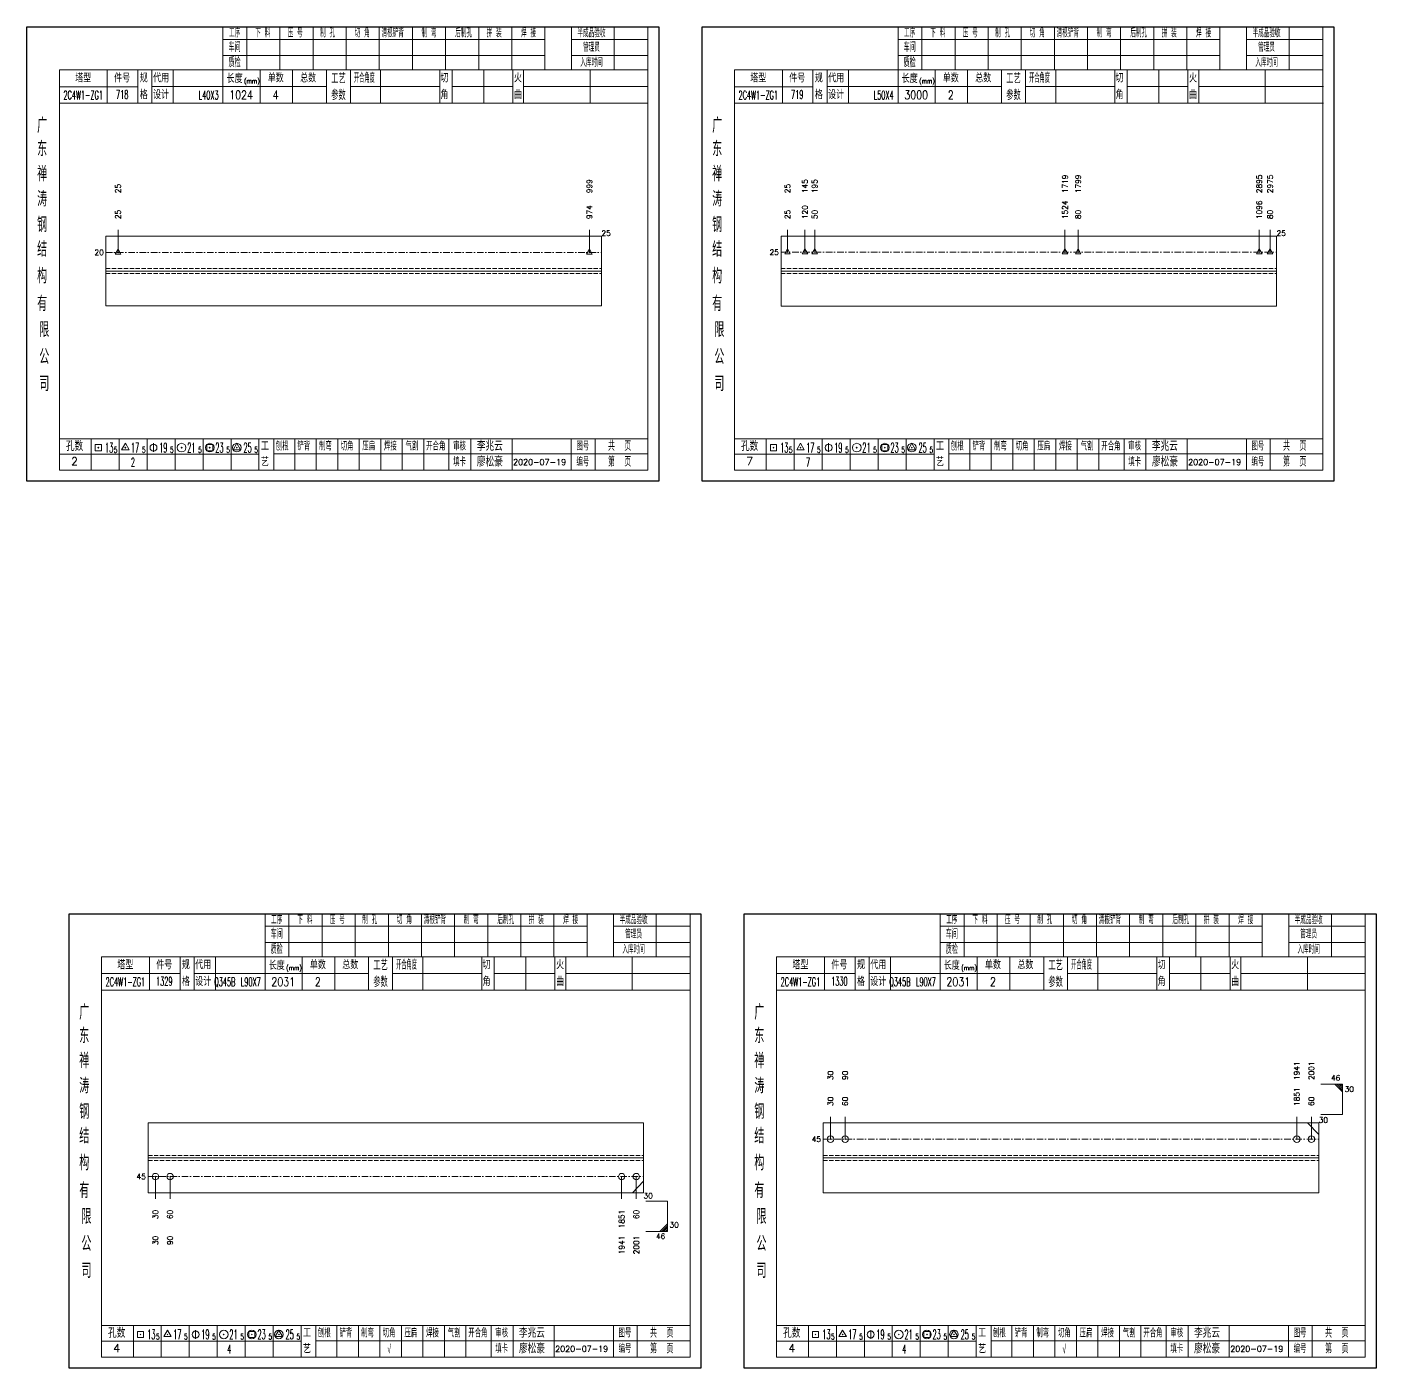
# Model space of a CAD drawing. Extents: x 154981 to 165753, y -86801 to -82885.
# Drawn here: x 161072 to 161696, y -83537 to -82917 of the extents above; entities that cross this region are included whole.
import ezdxf
from ezdxf.enums import TextEntityAlignment as Align

# ---------------------------------------------------------------- set-up
doc = ezdxf.new("R2010")
doc.units = 0
doc.header["$MEASUREMENT"] = 0
doc.linetypes.add('一点画线', pattern=[5.2, 3, -1, 0.2, -1])
doc.linetypes.add('虚线', pattern=[2.75, 2, -0.75])
doc.layers.get('0').update_dxf_attribs({"linetype": 'CONTINUOUS', "lineweight": 25})
for name, color, linetype, lineweight in [('1', 7, 'CONTINUOUS', 25), ('4', 7, 'CONTINUOUS', 25), ('5', 7, 'CONTINUOUS', 25)]:
    doc.layers.add(name, color=color, linetype=linetype, lineweight=lineweight)
doc.styles.get("Standard").update_dxf_attribs({"font": 'simplex.shx', "width": 0.7, "height": 3, "bigfont": 'gbhzfs.shx'})

# ---------------------------------------------------------------- blocks, each defined once
blk = doc.blocks.new('孔17.5')
at = {"layer": '5', "color": 7, "linetype": 'Continuous', "lineweight": 13}
for p, q in [((0, 1), (-0.866, -0.5)), ((-0.1, -0.1), (0.1, 0.1)), ((0.1, -0.1), (-0.1, 0.1)), ((0.866, -0.5), (0, 1)), ((-0.866, -0.5), (0.866, -0.5))]:
    blk.add_line(p, q, dxfattribs=at)
blk = doc.blocks.new('孔21.5')
at = {"layer": '5', "color": 7, "linetype": 'Continuous', "lineweight": 13}
for p, q in [((-0.1, -0.1), (0.1, 0.1)), ((0.1, -0.1), (-0.1, 0.1))]:
    blk.add_line(p, q, dxfattribs=at)
blk.add_circle((0, 0), 1, dxfattribs=at)
blk = doc.blocks.new('CTJGK')
at = {"color": 6, "linetype": 'Continuous'}
for p, q in [((0, 209.97), (292.13, 209.97)), ((0, 0), (0, 209.97)), ((292.13, 209.97), (292.13, 0)), ((292.13, 0), (0, 0))]:
    blk.add_line(p, q, dxfattribs=at)

msp = doc.modelspace()

# ---------------------------------------------------------------- linework, layer by layer
at = {"color": 7, "linetype": 'Continuous', "lineweight": 18}
for p, q in [((161108.56666, -83013.39883), (161108.56666, -83045.64883)), ((161108.56666, -83013.39883), (161337.69666, -83013.39883)), ((161337.69666, -83013.39883), (161337.69666, -83045.64883)), ((161420.69666, -83013.32383), (161420.69666, -83045.72383)), ((161420.69666, -83013.32383), (161649.82666, -83013.32383)), ((161649.82666, -83013.32383), (161649.82666, -83045.72383)), ((161108.56666, -83029.52383), (161337.69666, -83029.52383)), ((161420.69666, -83029.52383), (161649.82666, -83029.52383)), ((161128.04666, -83423.32717), (161128.04666, -83455.6605)), ((161128.04666, -83423.32717), (161357.17666, -83423.32717)), ((161357.17666, -83423.32717), (161357.17666, -83455.6605)), ((161440.17666, -83423.32717), (161440.17666, -83455.6605)), ((161440.17666, -83423.32717), (161669.30666, -83423.32717)), ((161669.30666, -83423.32717), (161669.30666, -83455.6605)), ((161128.04666, -83439.49383), (161357.17666, -83439.49383)), ((161440.17666, -83439.49383), (161669.30666, -83439.49383))]:
    msp.add_line(p, q, dxfattribs=at)
at = {"color": 7, "linetype": 'Continuous', "lineweight": 13}
for p, q in [((161114.16066, -83020.89883), (161114.16066, -83010.52383)), ((161332.10267, -83020.89883), (161332.10267, -83010.52383)), ((161423.69666, -83020.82383), (161423.69666, -83010.52383)), ((161431.77128, -83020.82383), (161431.77128, -83010.52383)), ((161436.27128, -83020.82383), (161436.27128, -83010.52383)), ((161551.98815, -83020.82383), (161551.98815, -83010.52383)), ((161558.09829, -83020.82383), (161558.09829, -83010.52383)), ((161641.80711, -83020.82383), (161641.80711, -83010.52383)), ((161646.82666, -83020.82383), (161646.82666, -83010.52383)), ((161680.30666, -83405.49383), (161670.30666, -83405.49383)), ((161676.80666, -83405.49383), (161680.30666, -83408.99383)), ((161677.68166, -83405.49383), (161680.30666, -83408.11883)), ((161678.55666, -83405.49383), (161680.30666, -83407.24383)), ((161679.43166, -83405.49383), (161680.30666, -83406.36883)), ((161680.30666, -83419.49383), (161680.30666, -83405.49383)), ((161443.56115, -83430.82717), (161443.56115, -83420.49383)), ((161450.33014, -83430.82717), (161450.33014, -83420.49383)), ((161659.15319, -83430.82717), (161659.15319, -83420.49383)), ((161669.30666, -83428.71605), (161664.11711, -83423.32717)), ((161665.92217, -83430.82717), (161665.92217, -83420.49383)), ((161680.30666, -83419.49383), (161670.30666, -83419.49383)), ((161131.43115, -83448.1605), (161131.43115, -83458.49383)), ((161138.20014, -83448.1605), (161138.20014, -83458.49383)), ((161347.02319, -83448.1605), (161347.02319, -83458.49383)), ((161353.79217, -83448.1605), (161353.79217, -83458.49383)), ((161357.17666, -83450.27161), (161351.98711, -83455.6605)), ((161368.17666, -83459.49383), (161358.17666, -83459.49383)), ((161368.17666, -83459.49383), (161368.17666, -83473.49383)), ((161368.17666, -83473.49383), (161358.17666, -83473.49383)), ((161364.67666, -83473.49383), (161368.17666, -83469.99383)), ((161365.55166, -83473.49383), (161368.17666, -83470.86883)), ((161366.42666, -83473.49383), (161368.17666, -83471.74383)), ((161367.30166, -83473.49383), (161368.17666, -83472.61883))]:
    msp.add_line(p, q, dxfattribs=at)
at = {"color": 1, "linetype": '一点画线', "lineweight": 13}
for p, q in [((161108.56666, -83020.89883), (161337.69666, -83020.89883)), ((161420.69666, -83020.82383), (161649.82666, -83020.82383)), ((161440.17666, -83430.82717), (161669.30666, -83430.82717)), ((161128.04666, -83448.1605), (161357.17666, -83448.1605))]:
    msp.add_line(p, q, dxfattribs=at)
at = {"color": 6, "linetype": '虚线', "lineweight": 18}
for p, q in [((161108.56666, -83028.39883), (161337.69666, -83028.39883)), ((161108.56666, -83030.64883), (161337.69666, -83030.64883)), ((161420.69666, -83028.32383), (161649.82666, -83028.32383)), ((161420.69666, -83030.72383), (161649.82666, -83030.72383)), ((161128.04666, -83438.32717), (161357.17666, -83438.32717)), ((161128.04666, -83440.6605), (161357.17666, -83440.6605)), ((161440.17666, -83438.32717), (161669.30666, -83438.32717)), ((161440.17666, -83440.6605), (161669.30666, -83440.6605))]:
    msp.add_line(p, q, dxfattribs=at)
at = {"layer": '1', "color": 7, "linetype": 'Continuous', "lineweight": 18}
for p, q in [((161108.56666, -83045.64883), (161337.69666, -83045.64883)), ((161420.69666, -83045.72383), (161649.82666, -83045.72383)), ((161128.04666, -83455.6605), (161357.17666, -83455.6605)), ((161440.17666, -83455.6605), (161669.30666, -83455.6605))]:
    msp.add_line(p, q, dxfattribs=at)
at = {"layer": '4', "color": 1, "linetype": 'Continuous', "lineweight": 18}
for p, q in [((161072.06666, -82916.69733), (161072.06666, -83126.66733)), ((161364.19666, -82916.69733), (161072.06666, -82916.69733)), ((161162.69666, -82916.69733), (161162.69666, -82936.53733)), ((161173.72666, -82916.69733), (161173.72666, -82936.55733)), ((161189.03666, -82916.69733), (161189.03666, -82936.55733)), ((161204.35666, -82916.69733), (161204.35666, -82936.55733)), ((161219.66666, -82916.69733), (161219.66666, -82936.55733)), ((161234.97666, -82916.69733), (161234.97666, -82936.55733)), ((161250.28666, -82916.69733), (161250.28666, -82936.55733)), ((161265.60666, -82916.69733), (161265.60666, -82936.55733)), ((161280.91666, -82916.69733), (161280.91666, -82936.55733)), ((161296.22666, -82916.69733), (161296.22666, -82936.55733)), ((161311.53666, -82916.69733), (161311.53666, -82936.53733)), ((161311.53666, -82916.69733), (161311.53666, -82936.55733)), ((161323.81666, -82916.69733), (161323.81666, -82936.55733)), ((161343.56666, -82916.69733), (161343.56666, -82936.55733)), ((161359.14666, -82916.69733), (161359.14666, -82936.55733)), ((161364.19666, -82946.49733), (161364.19666, -82916.69733)), ((161384.19666, -82916.69733), (161384.19666, -83126.66733)), ((161676.32666, -82916.69733), (161384.19666, -82916.69733)), ((161474.82666, -82916.69733), (161474.82666, -82936.53733)), ((161485.85666, -82916.69733), (161485.85666, -82936.55733)), ((161501.16666, -82916.69733), (161501.16666, -82936.55733)), ((161516.48666, -82916.69733), (161516.48666, -82936.55733)), ((161531.79666, -82916.69733), (161531.79666, -82936.55733)), ((161547.10666, -82916.69733), (161547.10666, -82936.55733)), ((161562.41666, -82916.69733), (161562.41666, -82936.55733)), ((161577.73666, -82916.69733), (161577.73666, -82936.55733)), ((161593.04666, -82916.69733), (161593.04666, -82936.55733)), ((161608.35666, -82916.69733), (161608.35666, -82936.55733)), ((161623.66666, -82916.69733), (161623.66666, -82936.53733)), ((161623.66666, -82916.69733), (161623.66666, -82936.55733)), ((161635.94666, -82916.69733), (161635.94666, -82936.55733)), ((161655.69666, -82916.69733), (161655.69666, -82936.55733)), ((161671.27666, -82916.69733), (161671.27666, -82936.55733)), ((161676.32666, -82946.49733), (161676.32666, -82916.69733)), ((161311.53666, -82922.42733), (161162.69666, -82922.42733)), ((161359.14666, -82922.42733), (161323.81666, -82922.42733)), ((161623.66666, -82922.42733), (161474.82666, -82922.42733)), ((161671.27666, -82922.42733), (161635.94666, -82922.42733)), ((161311.53666, -82929.90733), (161162.69666, -82929.90733)), ((161359.14666, -82929.90733), (161323.81666, -82929.90733)), ((161623.66666, -82929.90733), (161474.82666, -82929.90733)), ((161671.27666, -82929.90733), (161635.94666, -82929.90733)), ((161087.07666, -82936.55733), (161087.07666, -83121.61733)), ((161359.14666, -82936.55733), (161087.07666, -82936.55733)), ((161109.19666, -82936.54733), (161109.19666, -82951.96733)), ((161123.34666, -82951.96733), (161123.34666, -82936.55733)), ((161129.84666, -82951.96733), (161129.84666, -82936.55733)), ((161139.71666, -82936.55733), (161139.71666, -82951.96733)), ((161162.69666, -82936.53733), (161162.69666, -82951.96733)), ((161179.81666, -82936.55733), (161179.81666, -82951.96733)), ((161194.86666, -82936.55733), (161194.86666, -82951.96733)), ((161210.56666, -82936.55733), (161210.56666, -82951.96733)), ((161221.62666, -82936.55733), (161221.62666, -82951.96733)), ((161235.57666, -82936.55733), (161235.57666, -82951.96733)), ((161262.87666, -82936.55733), (161262.87666, -82951.96733)), ((161268.63666, -82936.55733), (161268.63666, -82951.96733)), ((161283.25666, -82936.55733), (161283.25666, -82951.96733)), ((161296.71666, -82936.55733), (161296.71666, -82951.96733)), ((161301.70666, -82936.55733), (161301.70666, -82951.96733)), ((161332.44666, -82936.55733), (161332.44666, -82951.96733)), ((161359.14666, -83121.61733), (161359.14666, -82936.55733)), ((161399.20666, -82936.55733), (161399.20666, -83121.61733)), ((161671.27666, -82936.55733), (161399.20666, -82936.55733)), ((161421.32666, -82936.54733), (161421.32666, -82951.96733)), ((161435.47666, -82951.96733), (161435.47666, -82936.55733)), ((161441.97666, -82951.96733), (161441.97666, -82936.55733)), ((161451.84666, -82936.55733), (161451.84666, -82951.96733)), ((161474.82666, -82936.53733), (161474.82666, -82951.96733)), ((161491.94666, -82936.55733), (161491.94666, -82951.96733)), ((161506.99666, -82936.55733), (161506.99666, -82951.96733)), ((161522.69666, -82936.55733), (161522.69666, -82951.96733)), ((161533.75666, -82936.55733), (161533.75666, -82951.96733)), ((161547.70666, -82936.55733), (161547.70666, -82951.96733)), ((161575.00666, -82936.55733), (161575.00666, -82951.96733)), ((161580.76666, -82936.55733), (161580.76666, -82951.96733)), ((161595.38666, -82936.55733), (161595.38666, -82951.96733)), ((161608.84666, -82936.55733), (161608.84666, -82951.96733)), ((161613.83666, -82936.55733), (161613.83666, -82951.96733)), ((161644.57666, -82936.55733), (161644.57666, -82951.96733)), ((161671.27666, -83121.61733), (161671.27666, -82936.55733)), ((161123.34666, -82944.31733), (161087.07666, -82944.31733)), ((161210.56666, -82944.26733), (161129.84666, -82944.26733)), ((161221.62666, -82944.26733), (161262.87666, -82944.26733)), ((161268.63666, -82944.26733), (161296.71666, -82944.26733)), ((161301.70666, -82944.26733), (161359.32666, -82944.26733)), ((161435.47666, -82944.31733), (161399.20666, -82944.31733)), ((161522.69666, -82944.26733), (161441.97666, -82944.26733)), ((161533.75666, -82944.26733), (161575.00666, -82944.26733)), ((161580.76666, -82944.26733), (161608.84666, -82944.26733)), ((161613.83666, -82944.26733), (161671.45666, -82944.26733)), ((161364.19666, -83126.66733), (161364.19666, -82946.49733)), ((161676.32666, -83126.66733), (161676.32666, -82946.49733)), ((161359.32666, -82951.96733), (161087.07666, -82951.96733)), ((161671.45666, -82951.96733), (161399.20666, -82951.96733)), ((161087.07666, -83107.08733), (161359.14666, -83107.08733)), ((161101.76666, -83107.08733), (161101.76666, -83121.61733)), ((161114.69666, -83121.61733), (161114.69666, -83107.08733)), ((161127.62666, -83107.08733), (161127.62666, -83121.61733)), ((161140.54666, -83121.61733), (161140.54666, -83107.08733)), ((161153.47666, -83107.08733), (161153.47666, -83121.61733)), ((161166.40666, -83121.61733), (161166.40666, -83107.08733)), ((161179.32666, -83121.61733), (161179.32666, -83107.08733)), ((161186.19666, -83121.61733), (161186.19666, -83107.08733)), ((161195.85666, -83121.61733), (161195.85666, -83107.08733)), ((161205.79666, -83121.61733), (161205.79666, -83107.08733)), ((161215.73666, -83121.61733), (161215.73666, -83107.08733)), ((161225.68666, -83121.61733), (161225.68666, -83107.08733)), ((161235.62666, -83121.61733), (161235.62666, -83107.08733)), ((161245.56666, -83121.61733), (161245.56666, -83107.08733)), ((161255.51666, -83121.61733), (161255.51666, -83107.08733)), ((161267.15666, -83121.61733), (161267.15666, -83107.08733)), ((161277.30666, -83121.61733), (161277.30666, -83107.08733)), ((161296.36666, -83121.61733), (161296.36666, -83107.08733)), ((161323.74666, -83121.61733), (161323.74666, -83107.08733)), ((161334.70666, -83121.61733), (161334.70666, -83107.08733)), ((161399.20666, -83107.08733), (161671.27666, -83107.08733)), ((161413.89666, -83107.08733), (161413.89666, -83121.61733)), ((161426.82666, -83121.61733), (161426.82666, -83107.08733)), ((161439.75666, -83107.08733), (161439.75666, -83121.61733)), ((161452.67666, -83121.61733), (161452.67666, -83107.08733)), ((161465.60666, -83107.08733), (161465.60666, -83121.61733)), ((161478.53666, -83121.61733), (161478.53666, -83107.08733)), ((161491.45666, -83121.61733), (161491.45666, -83107.08733)), ((161498.32666, -83121.61733), (161498.32666, -83107.08733)), ((161507.98666, -83121.61733), (161507.98666, -83107.08733)), ((161517.92666, -83121.61733), (161517.92666, -83107.08733)), ((161527.86666, -83121.61733), (161527.86666, -83107.08733)), ((161537.81666, -83121.61733), (161537.81666, -83107.08733)), ((161547.75666, -83121.61733), (161547.75666, -83107.08733)), ((161557.69666, -83121.61733), (161557.69666, -83107.08733)), ((161567.64666, -83121.61733), (161567.64666, -83107.08733)), ((161579.28666, -83121.61733), (161579.28666, -83107.08733)), ((161589.43666, -83121.61733), (161589.43666, -83107.08733)), ((161608.49666, -83121.61733), (161608.49666, -83107.08733)), ((161635.87666, -83121.61733), (161635.87666, -83107.08733)), ((161646.83666, -83121.61733), (161646.83666, -83107.08733)), ((161179.32666, -83114.21733), (161087.07666, -83114.21733)), ((161186.15666, -83114.05733), (161359.14666, -83114.05733)), ((161491.45666, -83114.21733), (161399.20666, -83114.21733)), ((161498.28666, -83114.05733), (161671.27666, -83114.05733)), ((161087.07666, -83121.61733), (161359.14666, -83121.61733)), ((161399.20666, -83121.61733), (161671.27666, -83121.61733)), ((161072.06666, -83126.66733), (161364.19666, -83126.66733)), ((161384.19666, -83126.66733), (161676.32666, -83126.66733)), ((161091.54666, -83326.66733), (161091.54666, -83536.63733)), ((161383.67666, -83326.66733), (161091.54666, -83326.66733)), ((161182.17666, -83326.66733), (161182.17666, -83346.50733)), ((161193.20666, -83326.66733), (161193.20666, -83346.52733)), ((161208.51666, -83326.66733), (161208.51666, -83346.52733)), ((161223.83666, -83326.66733), (161223.83666, -83346.52733)), ((161239.14666, -83326.66733), (161239.14666, -83346.52733)), ((161254.45666, -83326.66733), (161254.45666, -83346.52733)), ((161269.76666, -83326.66733), (161269.76666, -83346.52733)), ((161285.08666, -83326.66733), (161285.08666, -83346.52733)), ((161300.39666, -83326.66733), (161300.39666, -83346.52733)), ((161315.70666, -83326.66733), (161315.70666, -83346.52733)), ((161331.01666, -83326.66733), (161331.01666, -83346.50733)), ((161331.01666, -83326.66733), (161331.01666, -83346.52733)), ((161343.29666, -83326.66733), (161343.29666, -83346.52733)), ((161363.04666, -83326.66733), (161363.04666, -83346.52733)), ((161378.62666, -83326.66733), (161378.62666, -83346.52733)), ((161383.67666, -83356.46733), (161383.67666, -83326.66733)), ((161403.67666, -83326.66733), (161403.67666, -83536.63733)), ((161695.80666, -83326.66733), (161403.67666, -83326.66733)), ((161494.30666, -83326.66733), (161494.30666, -83346.50733)), ((161505.33666, -83326.66733), (161505.33666, -83346.52733)), ((161520.64666, -83326.66733), (161520.64666, -83346.52733)), ((161535.96666, -83326.66733), (161535.96666, -83346.52733)), ((161551.27666, -83326.66733), (161551.27666, -83346.52733)), ((161566.58666, -83326.66733), (161566.58666, -83346.52733)), ((161581.89666, -83326.66733), (161581.89666, -83346.52733)), ((161597.21666, -83326.66733), (161597.21666, -83346.52733)), ((161612.52666, -83326.66733), (161612.52666, -83346.52733)), ((161627.83666, -83326.66733), (161627.83666, -83346.52733)), ((161643.14666, -83326.66733), (161643.14666, -83346.50733)), ((161643.14666, -83326.66733), (161643.14666, -83346.52733)), ((161655.42666, -83326.66733), (161655.42666, -83346.52733)), ((161675.17666, -83326.66733), (161675.17666, -83346.52733)), ((161690.75666, -83326.66733), (161690.75666, -83346.52733)), ((161695.80666, -83356.46733), (161695.80666, -83326.66733)), ((161331.01666, -83332.39733), (161182.17666, -83332.39733)), ((161378.62666, -83332.39733), (161343.29666, -83332.39733)), ((161643.14666, -83332.39733), (161494.30666, -83332.39733)), ((161690.75666, -83332.39733), (161655.42666, -83332.39733)), ((161331.01666, -83339.87733), (161182.17666, -83339.87733)), ((161378.62666, -83339.87733), (161343.29666, -83339.87733)), ((161643.14666, -83339.87733), (161494.30666, -83339.87733)), ((161690.75666, -83339.87733), (161655.42666, -83339.87733)), ((161106.55666, -83346.52733), (161106.55666, -83531.58733)), ((161378.62666, -83346.52733), (161106.55666, -83346.52733)), ((161128.67666, -83346.51733), (161128.67666, -83361.93733)), ((161142.82666, -83361.93733), (161142.82666, -83346.52733)), ((161149.32666, -83361.93733), (161149.32666, -83346.52733)), ((161159.19666, -83346.52733), (161159.19666, -83361.93733)), ((161182.17666, -83346.50733), (161182.17666, -83361.93733)), ((161199.29666, -83346.52733), (161199.29666, -83361.93733)), ((161214.34666, -83346.52733), (161214.34666, -83361.93733)), ((161230.04666, -83346.52733), (161230.04666, -83361.93733)), ((161241.10666, -83346.52733), (161241.10666, -83361.93733)), ((161255.05666, -83346.52733), (161255.05666, -83361.93733)), ((161282.35666, -83346.52733), (161282.35666, -83361.93733)), ((161288.11666, -83346.52733), (161288.11666, -83361.93733)), ((161302.73666, -83346.52733), (161302.73666, -83361.93733)), ((161316.19666, -83346.52733), (161316.19666, -83361.93733)), ((161321.18666, -83346.52733), (161321.18666, -83361.93733)), ((161351.92666, -83346.52733), (161351.92666, -83361.93733)), ((161378.62666, -83531.58733), (161378.62666, -83346.52733)), ((161418.68666, -83346.52733), (161418.68666, -83531.58733)), ((161690.75666, -83346.52733), (161418.68666, -83346.52733)), ((161440.80666, -83346.51733), (161440.80666, -83361.93733)), ((161454.95666, -83361.93733), (161454.95666, -83346.52733)), ((161461.45666, -83361.93733), (161461.45666, -83346.52733)), ((161471.32666, -83346.52733), (161471.32666, -83361.93733)), ((161494.30666, -83346.50733), (161494.30666, -83361.93733)), ((161511.42666, -83346.52733), (161511.42666, -83361.93733)), ((161526.47666, -83346.52733), (161526.47666, -83361.93733)), ((161542.17666, -83346.52733), (161542.17666, -83361.93733)), ((161553.23666, -83346.52733), (161553.23666, -83361.93733)), ((161567.18666, -83346.52733), (161567.18666, -83361.93733)), ((161594.48666, -83346.52733), (161594.48666, -83361.93733)), ((161600.24666, -83346.52733), (161600.24666, -83361.93733)), ((161614.86666, -83346.52733), (161614.86666, -83361.93733)), ((161628.32666, -83346.52733), (161628.32666, -83361.93733)), ((161633.31666, -83346.52733), (161633.31666, -83361.93733)), ((161664.05666, -83346.52733), (161664.05666, -83361.93733)), ((161690.75666, -83531.58733), (161690.75666, -83346.52733)), ((161142.82666, -83354.28733), (161106.55666, -83354.28733)), ((161230.04666, -83354.23733), (161149.32666, -83354.23733)), ((161241.10666, -83354.23733), (161282.35666, -83354.23733)), ((161288.11666, -83354.23733), (161316.19666, -83354.23733)), ((161321.18666, -83354.23733), (161378.80666, -83354.23733)), ((161383.67666, -83536.63733), (161383.67666, -83356.46733)), ((161454.95666, -83354.28733), (161418.68666, -83354.28733)), ((161542.17666, -83354.23733), (161461.45666, -83354.23733)), ((161553.23666, -83354.23733), (161594.48666, -83354.23733)), ((161600.24666, -83354.23733), (161628.32666, -83354.23733)), ((161633.31666, -83354.23733), (161690.93666, -83354.23733)), ((161695.80666, -83536.63733), (161695.80666, -83356.46733)), ((161378.80666, -83361.93733), (161106.55666, -83361.93733)), ((161690.93666, -83361.93733), (161418.68666, -83361.93733)), ((161106.55666, -83517.05733), (161378.62666, -83517.05733)), ((161121.24666, -83517.05733), (161121.24666, -83531.58733)), ((161134.17666, -83531.58733), (161134.17666, -83517.05733)), ((161147.10666, -83517.05733), (161147.10666, -83531.58733)), ((161160.02666, -83531.58733), (161160.02666, -83517.05733)), ((161172.95666, -83517.05733), (161172.95666, -83531.58733)), ((161185.88666, -83531.58733), (161185.88666, -83517.05733)), ((161198.80666, -83531.58733), (161198.80666, -83517.05733)), ((161205.67666, -83531.58733), (161205.67666, -83517.05733)), ((161215.33666, -83531.58733), (161215.33666, -83517.05733)), ((161225.27666, -83531.58733), (161225.27666, -83517.05733)), ((161235.21666, -83531.58733), (161235.21666, -83517.05733)), ((161245.16666, -83531.58733), (161245.16666, -83517.05733)), ((161255.10666, -83531.58733), (161255.10666, -83517.05733)), ((161265.04666, -83531.58733), (161265.04666, -83517.05733)), ((161274.99666, -83531.58733), (161274.99666, -83517.05733)), ((161286.63666, -83531.58733), (161286.63666, -83517.05733)), ((161296.78666, -83531.58733), (161296.78666, -83517.05733)), ((161315.84666, -83531.58733), (161315.84666, -83517.05733)), ((161343.22666, -83531.58733), (161343.22666, -83517.05733)), ((161354.18666, -83531.58733), (161354.18666, -83517.05733)), ((161418.68666, -83517.05733), (161690.75666, -83517.05733)), ((161433.37666, -83517.05733), (161433.37666, -83531.58733)), ((161446.30666, -83531.58733), (161446.30666, -83517.05733)), ((161459.23666, -83517.05733), (161459.23666, -83531.58733)), ((161472.15666, -83531.58733), (161472.15666, -83517.05733)), ((161485.08666, -83517.05733), (161485.08666, -83531.58733)), ((161498.01666, -83531.58733), (161498.01666, -83517.05733)), ((161510.93666, -83531.58733), (161510.93666, -83517.05733)), ((161517.80666, -83531.58733), (161517.80666, -83517.05733)), ((161527.46666, -83531.58733), (161527.46666, -83517.05733)), ((161537.40666, -83531.58733), (161537.40666, -83517.05733)), ((161547.34666, -83531.58733), (161547.34666, -83517.05733)), ((161557.29666, -83531.58733), (161557.29666, -83517.05733)), ((161567.23666, -83531.58733), (161567.23666, -83517.05733)), ((161577.17666, -83531.58733), (161577.17666, -83517.05733)), ((161587.12666, -83531.58733), (161587.12666, -83517.05733)), ((161598.76666, -83531.58733), (161598.76666, -83517.05733)), ((161608.91666, -83531.58733), (161608.91666, -83517.05733)), ((161627.97666, -83531.58733), (161627.97666, -83517.05733)), ((161655.35666, -83531.58733), (161655.35666, -83517.05733)), ((161666.31666, -83531.58733), (161666.31666, -83517.05733)), ((161198.80666, -83524.18733), (161106.55666, -83524.18733)), ((161205.63666, -83524.02733), (161378.62666, -83524.02733)), ((161510.93666, -83524.18733), (161418.68666, -83524.18733)), ((161517.76666, -83524.02733), (161690.75666, -83524.02733)), ((161091.54666, -83536.63733), (161383.67666, -83536.63733)), ((161106.55666, -83531.58733), (161378.62666, -83531.58733)), ((161403.67666, -83536.63733), (161695.80666, -83536.63733)), ((161418.68666, -83531.58733), (161690.75666, -83531.58733))]:
    msp.add_line(p, q, dxfattribs=at)
at = {"layer": '4', "color": 7, "linetype": 'Continuous', "lineweight": 13}
for p, q in [((161103.65266, -83112.58133), (161103.65266, -83109.75333)), ((161103.65266, -83109.75333), (161106.48066, -83109.75333)), ((161106.48066, -83112.58133), (161103.65266, -83112.58133)), ((161104.86666, -83111.36733), (161105.26666, -83110.96733)), ((161105.26666, -83111.36733), (161104.86666, -83110.96733)), ((161106.48066, -83109.75333), (161106.48066, -83112.58133)), ((161117.56666, -83109.16733), (161115.83466, -83112.16733)), ((161115.83466, -83112.16733), (161119.29866, -83112.16733)), ((161117.36666, -83111.36733), (161117.76666, -83110.96733)), ((161117.76666, -83111.36733), (161117.36666, -83110.96733)), ((161119.29866, -83112.16733), (161117.56666, -83109.16733)), ((161130.56666, -83109.16733), (161130.56666, -83113.16733)), ((161143.36666, -83111.36733), (161143.76666, -83110.96733)), ((161143.76666, -83111.36733), (161143.36666, -83110.96733)), ((161155.15266, -83112.58133), (161155.15266, -83109.75333)), ((161155.15266, -83109.75333), (161157.98066, -83109.75333)), ((161157.98066, -83112.58133), (161155.15266, -83112.58133)), ((161156.36666, -83111.36733), (161156.76666, -83110.96733)), ((161156.76666, -83111.36733), (161156.36666, -83110.96733)), ((161157.98066, -83109.75333), (161157.98066, -83112.58133)), ((161169.06666, -83109.16733), (161167.33466, -83112.16733)), ((161167.33466, -83112.16733), (161170.79866, -83112.16733)), ((161168.86666, -83111.36733), (161169.26666, -83110.96733)), ((161169.26666, -83111.36733), (161168.86666, -83110.96733)), ((161170.79866, -83112.16733), (161169.06666, -83109.16733)), ((161415.78266, -83112.58133), (161415.78266, -83109.75333)), ((161415.78266, -83109.75333), (161418.61066, -83109.75333)), ((161418.61066, -83112.58133), (161415.78266, -83112.58133)), ((161416.99666, -83111.36733), (161417.39666, -83110.96733)), ((161417.39666, -83111.36733), (161416.99666, -83110.96733)), ((161418.61066, -83109.75333), (161418.61066, -83112.58133)), ((161429.69666, -83109.16733), (161427.96466, -83112.16733)), ((161427.96466, -83112.16733), (161431.42866, -83112.16733)), ((161429.49666, -83111.36733), (161429.89666, -83110.96733)), ((161429.89666, -83111.36733), (161429.49666, -83110.96733)), ((161431.42866, -83112.16733), (161429.69666, -83109.16733)), ((161442.69666, -83109.16733), (161442.69666, -83113.16733)), ((161455.49666, -83111.36733), (161455.89666, -83110.96733)), ((161455.89666, -83111.36733), (161455.49666, -83110.96733)), ((161467.28266, -83112.58133), (161467.28266, -83109.75333)), ((161467.28266, -83109.75333), (161470.11066, -83109.75333)), ((161470.11066, -83112.58133), (161467.28266, -83112.58133)), ((161468.49666, -83111.36733), (161468.89666, -83110.96733)), ((161468.89666, -83111.36733), (161468.49666, -83110.96733)), ((161470.11066, -83109.75333), (161470.11066, -83112.58133)), ((161481.19666, -83109.16733), (161479.46466, -83112.16733)), ((161479.46466, -83112.16733), (161482.92866, -83112.16733)), ((161480.99666, -83111.36733), (161481.39666, -83110.96733)), ((161481.39666, -83111.36733), (161480.99666, -83110.96733)), ((161482.92866, -83112.16733), (161481.19666, -83109.16733)), ((161123.13266, -83522.55133), (161123.13266, -83519.72333)), ((161123.13266, -83519.72333), (161125.96066, -83519.72333)), ((161125.96066, -83522.55133), (161123.13266, -83522.55133)), ((161124.34666, -83521.33733), (161124.74666, -83520.93733)), ((161124.74666, -83521.33733), (161124.34666, -83520.93733)), ((161125.96066, -83519.72333), (161125.96066, -83522.55133)), ((161137.04666, -83519.13733), (161135.31466, -83522.13733)), ((161135.31466, -83522.13733), (161138.77866, -83522.13733)), ((161136.84666, -83521.33733), (161137.24666, -83520.93733)), ((161137.24666, -83521.33733), (161136.84666, -83520.93733)), ((161138.77866, -83522.13733), (161137.04666, -83519.13733)), ((161150.04666, -83519.13733), (161150.04666, -83523.13733)), ((161162.84666, -83521.33733), (161163.24666, -83520.93733)), ((161163.24666, -83521.33733), (161162.84666, -83520.93733)), ((161174.63266, -83522.55133), (161174.63266, -83519.72333)), ((161174.63266, -83519.72333), (161177.46066, -83519.72333)), ((161177.46066, -83522.55133), (161174.63266, -83522.55133)), ((161175.84666, -83521.33733), (161176.24666, -83520.93733)), ((161176.24666, -83521.33733), (161175.84666, -83520.93733)), ((161177.46066, -83519.72333), (161177.46066, -83522.55133)), ((161188.54666, -83519.13733), (161186.81466, -83522.13733)), ((161186.81466, -83522.13733), (161190.27866, -83522.13733)), ((161188.34666, -83521.33733), (161188.74666, -83520.93733)), ((161188.74666, -83521.33733), (161188.34666, -83520.93733)), ((161190.27866, -83522.13733), (161188.54666, -83519.13733)), ((161435.26266, -83522.55133), (161435.26266, -83519.72333)), ((161435.26266, -83519.72333), (161438.09066, -83519.72333)), ((161438.09066, -83522.55133), (161435.26266, -83522.55133)), ((161436.47666, -83521.33733), (161436.87666, -83520.93733)), ((161436.87666, -83521.33733), (161436.47666, -83520.93733)), ((161438.09066, -83519.72333), (161438.09066, -83522.55133)), ((161449.17666, -83519.13733), (161447.44466, -83522.13733)), ((161447.44466, -83522.13733), (161450.90866, -83522.13733)), ((161448.97666, -83521.33733), (161449.37666, -83520.93733)), ((161449.37666, -83521.33733), (161448.97666, -83520.93733)), ((161450.90866, -83522.13733), (161449.17666, -83519.13733)), ((161462.17666, -83519.13733), (161462.17666, -83523.13733)), ((161474.97666, -83521.33733), (161475.37666, -83520.93733)), ((161475.37666, -83521.33733), (161474.97666, -83520.93733)), ((161486.76266, -83522.55133), (161486.76266, -83519.72333)), ((161486.76266, -83519.72333), (161489.59066, -83519.72333)), ((161489.59066, -83522.55133), (161486.76266, -83522.55133)), ((161487.97666, -83521.33733), (161488.37666, -83520.93733)), ((161488.37666, -83521.33733), (161487.97666, -83520.93733)), ((161489.59066, -83519.72333), (161489.59066, -83522.55133)), ((161500.67666, -83519.13733), (161498.94466, -83522.13733)), ((161498.94466, -83522.13733), (161502.40866, -83522.13733)), ((161500.47666, -83521.33733), (161500.87666, -83520.93733)), ((161500.87666, -83521.33733), (161500.47666, -83520.93733)), ((161502.40866, -83522.13733), (161500.67666, -83519.13733))]:
    msp.add_line(p, q, dxfattribs=at)
for centre, radius in [((161130.56666, -83111.16733), 1.6), ((161143.56666, -83111.16733), 2), ((161156.56666, -83111.16733), 2), ((161169.06666, -83111.16733), 2), ((161442.69666, -83111.16733), 1.6), ((161455.69666, -83111.16733), 2), ((161468.69666, -83111.16733), 2), ((161481.19666, -83111.16733), 2), ((161150.04666, -83521.13733), 1.6), ((161163.04666, -83521.13733), 2), ((161176.04666, -83521.13733), 2), ((161188.54666, -83521.13733), 2), ((161462.17666, -83521.13733), 1.6), ((161475.17666, -83521.13733), 2), ((161488.17666, -83521.13733), 2), ((161500.67666, -83521.13733), 2)]:
    msp.add_circle(centre, radius, dxfattribs=at)

# ---------------------------------------------------------------- block references
at = {"color": 0, "linetype": 'Continuous'}
for p in [(161072.06666, -83126.66733), (161384.19666, -83126.66733), (161091.54666, -83536.63733), (161403.67666, -83536.63733)]:
    msp.add_blockref('CTJGK', p, dxfattribs=at)
at = {"color": 4, "linetype": 'Continuous', "lineweight": 9, "xscale": 1.5, "yscale": 1.5, "zscale": 1.5}
for name, p in [('孔17.5', (161114.16066, -83020.89883)), ('孔17.5', (161332.10267, -83020.89883)), ('孔17.5', (161423.69666, -83020.82383)), ('孔17.5', (161431.77128, -83020.82383)), ('孔17.5', (161436.27128, -83020.82383)), ('孔17.5', (161551.98815, -83020.82383)), ('孔17.5', (161558.09829, -83020.82383)), ('孔17.5', (161641.80711, -83020.82383)), ('孔17.5', (161646.82666, -83020.82383)), ('孔21.5', (161443.56115, -83430.82717)), ('孔21.5', (161450.33014, -83430.82717)), ('孔21.5', (161659.15319, -83430.82717)), ('孔21.5', (161665.92217, -83430.82717))]:
    msp.add_blockref(name, p, dxfattribs=at)
at = {"layer": '1', "color": 4, "linetype": 'Continuous', "lineweight": 9, "xscale": 1.5, "yscale": 1.5, "zscale": 1.5}
for p in [(161131.43115, -83448.1605), (161138.20014, -83448.1605), (161347.02319, -83448.1605), (161353.79217, -83448.1605)]:
    msp.add_blockref('孔21.5', p, dxfattribs=at)

# ---------------------------------------------------------------- texts
at = {"color": 7, "linetype": 'Continuous', "lineweight": 13}
for s, p in [('999', (161332.10267, -82993.52383)), ('145', (161431.77128, -82993.52383)), ('195', (161436.27128, -82993.52383)), ('1719', (161551.98815, -82993.52383)), ('1799', (161558.09829, -82993.52383)), ('2895', (161641.80711, -82993.52383)), ('2975', (161646.82666, -82993.52383)), ('25', (161114.16066, -82993.52383)), ('25', (161423.69666, -82993.52383)), ('30', (161443.56115, -83403.49383)), ('90', (161450.33014, -83403.49383)), ('1941', (161659.15319, -83403.49383)), ('2001', (161665.92217, -83403.49383))]:
    msp.add_text(s, height=2.5, rotation=90, dxfattribs=at).set_placement(p, align=Align.MIDDLE_LEFT)
at = {"color": 4, "linetype": 'Continuous', "lineweight": 9}
for s, p in [('974', (161332.10267, -83005.52383)), ('120', (161431.77128, -83005.52383)), ('1524', (161551.98815, -83005.52383)), ('1096', (161641.80711, -83005.52383)), ('25', (161114.16066, -83005.52383)), ('25', (161423.69666, -83005.52383)), ('50', (161436.27128, -83005.52383)), ('80', (161558.09829, -83005.52383)), ('80', (161646.82666, -83005.52383)), ('30', (161443.56115, -83415.49383)), ('60', (161450.33014, -83415.49383)), ('1851', (161659.15319, -83415.49383)), ('60', (161665.92217, -83415.49383))]:
    msp.add_text(s, height=2.5, rotation=90, dxfattribs=at).set_placement(p, align=Align.MIDDLE_LEFT)
at = {"color": 7, "linetype": 'Continuous', "lineweight": 13}
for s, p in [('25', (161337.69666, -83012.02383)), ('25', (161649.82666, -83012.02383)), ('30', (161669.30666, -83421.99383))]:
    msp.add_text(s, height=2.5, dxfattribs=at).set_placement(p, align=Align.MIDDLE_LEFT)
for s, p in [('20', (161107.56666, -83020.89883)), ('25', (161419.69666, -83020.82383)), ('45', (161439.17666, -83430.82717)), ('45', (161127.04666, -83448.1605))]:
    msp.add_text(s, height=2.5, dxfattribs=at).set_placement(p, align=Align.MIDDLE_RIGHT)
msp.add_text('46', height=2.5, dxfattribs=at).set_placement((161679.30666, -83404.49383), align=Align.BOTTOM_RIGHT)
msp.add_text('30', height=2.5, dxfattribs=at).set_placement((161681.30666, -83406.49383), align=Align.TOP_LEFT)
msp.add_text('46', height=2.5, dxfattribs=at).set_placement((161367.17666, -83474.49383), align=Align.TOP_RIGHT)
msp.add_text('30', height=2.5, dxfattribs=at).set_placement((161369.17666, -83472.49383), align=Align.BOTTOM_LEFT)
at = {"layer": '1', "color": 7, "linetype": 'Continuous', "lineweight": 13}
msp.add_text('30', height=2.5, dxfattribs=at).set_placement((161357.17666, -83456.99383), align=Align.MIDDLE_LEFT)
at = {"layer": '1', "color": 4, "linetype": 'Continuous', "lineweight": 9}
for s, p in [('30', (161131.43115, -83463.49383)), ('60', (161138.20014, -83463.49383)), ('1851', (161347.02319, -83463.49383)), ('60', (161353.79217, -83463.49383))]:
    msp.add_text(s, height=2.5, rotation=90, dxfattribs=at).set_placement(p, align=Align.MIDDLE_RIGHT)
at = {"layer": '1', "color": 7, "linetype": 'Continuous', "lineweight": 13}
for s, p in [('30', (161131.43115, -83475.49383)), ('90', (161138.20014, -83475.49383)), ('1941', (161347.02319, -83475.49383)), ('2001', (161353.79217, -83475.49383))]:
    msp.add_text(s, height=2.5, rotation=90, dxfattribs=at).set_placement(p, align=Align.MIDDLE_RIGHT)
at = {"layer": '4', "color": 1, "linetype": 'Continuous', "lineweight": 25}
for s, height, width, p in [('工序', 3.7, 0.7, (161168.06666, -82919.56733)), ('下 料', 3.7, 0.7, (161181.06666, -82919.56733)), ('压 号', 3.7, 0.7, (161196.06666, -82919.56733)), ('制 孔', 3.7, 0.7, (161211.06666, -82919.56733)), ('切 角', 3.7, 0.7, (161227.06666, -82919.56733)), ('清根铲背 ', 3.7, 0.7, (161242.06666, -82919.56733)), (' 制 弯', 3.7, 0.7, (161257.06666, -82919.56733)), (' 后制孔', 3.7, 0.7, (161273.06666, -82919.56733)), ('拼 装', 3.7, 0.7, (161288.06666, -82919.56733)), (' 焊 接', 3.7, 0.7, (161303.06666, -82919.56733)), ('半成品验收', 3.7, 0.7, (161333.06666, -82919.56733)), ('工序', 3.7, 0.7, (161480.19666, -82919.56733)), ('下 料', 3.7, 0.7, (161493.19666, -82919.56733)), ('压 号', 3.7, 0.7, (161508.19666, -82919.56733)), ('制 孔', 3.7, 0.7, (161523.19666, -82919.56733)), ('切 角', 3.7, 0.7, (161539.19666, -82919.56733)), ('清根铲背 ', 3.7, 0.7, (161554.19666, -82919.56733)), (' 制 弯', 3.7, 0.7, (161569.19666, -82919.56733)), (' 后制孔', 3.7, 0.7, (161585.19666, -82919.56733)), ('拼 装', 3.7, 0.7, (161600.19666, -82919.56733)), (' 焊 接', 3.7, 0.7, (161615.19666, -82919.56733)), ('半成品验收', 3.7, 0.7, (161645.19666, -82919.56733)), ('车间', 4, 0.7, (161168.06666, -82926.16733)), ('管理员', 3.7, 0.7, (161333.06666, -82926.16733)), ('车间', 4, 0.7, (161480.19666, -82926.16733)), ('管理员', 3.7, 0.7, (161645.19666, -82926.16733)), ('质检', 4, 0.7, (161168.06666, -82933.22733)), ('入库时间', 3.7, 0.7, (161333.06666, -82933.22733)), ('质检', 4, 0.7, (161480.19666, -82933.22733)), ('入库时间', 3.7, 0.7, (161645.19666, -82933.22733)), ('工艺', 4.8, 0.7, (161216.06666, -82940.40733)), ('开合角度', 4, 0.6, (161228.06666, -82940.40733)), ('工艺', 4.8, 0.7, (161528.19666, -82940.40733)), ('开合角度', 4, 0.6, (161540.19666, -82940.40733)), ('(mm)', 2.24, 0.7, (161176.06666, -82941.66733)), ('(mm)', 2.24, 0.7, (161488.19666, -82941.66733)), ('2C4W1-ZG1', 4, 0.5, (161098.06666, -82948.14733)), ('718', 4, 0.5, (161116.06666, -82947.89733)), ('L40X3', 4, 0.5, (161156.06666, -82948.16733)), ('1024', 4, 0.8, (161171.06666, -82948.11733)), ('4', 4, 0.8, (161187.06666, -82948.11733)), ('参数', 4.8, 0.7, (161216.06666, -82948.11733)), ('2C4W1-ZG1', 4, 0.5, (161410.19666, -82948.14733)), ('719', 4, 0.5, (161428.19666, -82947.89733)), ('L50X4', 4, 0.5, (161468.19666, -82948.16733)), ('3000', 4, 0.8, (161483.19666, -82948.11733)), ('2', 4, 0.8, (161499.19666, -82948.11733)), ('参数', 4.8, 0.7, (161528.19666, -82948.11733)), ('广', 6.96, 0.7, (161079.06666, -82962.19733)), ('广', 6.96, 0.7, (161391.19666, -82962.19733)), ('东', 6.96, 0.7, (161079.06666, -82972.98733)), ('东', 6.96, 0.7, (161391.19666, -82972.98733)), ('禅', 6.96, 0.7, (161079.06666, -82984.57733)), ('禅', 6.96, 0.7, (161391.19666, -82984.57733)), ('涛', 6.96, 0.7, (161079.06666, -82996.17733)), ('涛', 6.96, 0.7, (161391.19666, -82996.17733)), ('钢', 6.96, 0.7, (161079.06666, -83008.06733)), ('钢', 6.96, 0.7, (161391.19666, -83008.06733)), ('结', 6.96, 0.7, (161079.06666, -83019.37733)), ('结', 6.96, 0.7, (161391.19666, -83019.37733)), ('构', 6.96, 0.7, (161079.06666, -83031.75733)), ('构', 6.96, 0.7, (161391.19666, -83031.75733)), ('有', 6.96, 0.7, (161079.06666, -83044.56733)), ('有', 6.96, 0.7, (161391.19666, -83044.56733)), ('限', 6.96, 0.7, (161080.06666, -83056.56733)), ('限', 6.96, 0.7, (161392.19666, -83056.56733)), ('公', 6.96, 0.7, (161080.06666, -83069.10733)), ('公', 6.96, 0.7, (161392.19666, -83069.10733)), ('司', 6.96, 0.7, (161080.06666, -83081.58733)), ('司', 6.96, 0.7, (161392.19666, -83081.58733)), ('13', 4.47, 0.5, (161110.06666, -83111.16733)), ('5', 2.68, 0.6, (161113.06666, -83112.16733)), ('17', 4.47, 0.5, (161122.06666, -83111.16733)), ('5', 2.68, 0.6, (161126.06666, -83112.16733)), ('19', 4.47, 0.5, (161135.06666, -83111.16733)), ('5', 2.68, 0.6, (161139.06666, -83112.16733)), ('21', 4.47, 0.5, (161148.06666, -83111.16733)), ('5', 2.68, 0.6, (161152.06666, -83112.16733)), ('23', 4.47, 0.5, (161161.06666, -83111.16733)), ('5', 2.68, 0.6, (161165.06666, -83112.16733)), ('25', 4.47, 0.5, (161174.06666, -83111.16733)), ('5', 2.68, 0.6, (161178.06666, -83112.16733)), ('刨根', 3.7, 0.8, (161190.06666, -83110.56733)), ('铲背', 3.7, 0.8, (161200.06666, -83110.56733)), ('制弯', 3.7, 0.8, (161210.06666, -83110.56733)), ('切角', 3.7, 0.8, (161220.06666, -83110.56733)), ('压扁', 3.7, 0.8, (161230.06666, -83110.56733)), ('焊接', 3.7, 0.8, (161240.06666, -83110.56733)), ('气割', 3.7, 0.8, (161250.06666, -83110.56733)), ('开合角', 3.7, 0.8, (161261.06666, -83110.56733)), ('审核', 3.7, 0.8, (161272.06666, -83110.56733)), ('图号', 3.7, 0.8, (161329.06666, -83110.56733)), ('共  页', 4, 0.8, (161346.06666, -83110.56733)), ('13', 4.47, 0.5, (161422.19666, -83111.16733)), ('5', 2.68, 0.6, (161425.19666, -83112.16733)), ('17', 4.47, 0.5, (161434.19666, -83111.16733)), ('5', 2.68, 0.6, (161438.19666, -83112.16733)), ('19', 4.47, 0.5, (161447.19666, -83111.16733)), ('5', 2.68, 0.6, (161451.19666, -83112.16733)), ('21', 4.47, 0.5, (161460.19666, -83111.16733)), ('5', 2.68, 0.6, (161464.19666, -83112.16733)), ('23', 4.47, 0.5, (161473.19666, -83111.16733)), ('5', 2.68, 0.6, (161477.19666, -83112.16733)), ('25', 4.47, 0.5, (161486.19666, -83111.16733)), ('5', 2.68, 0.6, (161490.19666, -83112.16733)), ('刨根', 3.7, 0.8, (161502.19666, -83110.56733)), ('铲背', 3.7, 0.8, (161512.19666, -83110.56733)), ('制弯', 3.7, 0.8, (161522.19666, -83110.56733)), ('切角', 3.7, 0.8, (161532.19666, -83110.56733)), ('压扁', 3.7, 0.8, (161542.19666, -83110.56733)), ('焊接', 3.7, 0.8, (161552.19666, -83110.56733)), ('气割', 3.7, 0.8, (161562.19666, -83110.56733)), ('开合角', 3.7, 0.8, (161573.19666, -83110.56733)), ('审核', 3.7, 0.8, (161584.19666, -83110.56733)), ('图号', 3.7, 0.8, (161641.19666, -83110.56733)), ('共  页', 4, 0.8, (161658.19666, -83110.56733)), ('2', 4, 0.5, (161121.06666, -83117.91733)), ('填卡', 3.7, 0.8, (161272.06666, -83117.83733)), ('编号', 3.7, 0.8, (161329.06666, -83117.83733)), ('第  页', 4, 0.8, (161346.06666, -83117.83733)), ('7', 4, 0.5, (161433.19666, -83117.91733)), ('填卡', 3.7, 0.8, (161584.19666, -83117.83733)), ('编号', 3.7, 0.8, (161641.19666, -83117.83733)), ('第  页', 4, 0.8, (161658.19666, -83117.83733)), ('工序', 3.7, 0.7, (161187.54666, -83329.53733)), ('下 料', 3.7, 0.7, (161200.54666, -83329.53733)), ('压 号', 3.7, 0.7, (161215.54666, -83329.53733)), ('制 孔', 3.7, 0.7, (161230.54666, -83329.53733)), ('切 角', 3.7, 0.7, (161246.54666, -83329.53733)), ('清根铲背 ', 3.7, 0.7, (161261.54666, -83329.53733)), (' 制 弯', 3.7, 0.7, (161276.54666, -83329.53733)), (' 后制孔', 3.7, 0.7, (161292.54666, -83329.53733)), ('拼 装', 3.7, 0.7, (161307.54666, -83329.53733)), (' 焊 接', 3.7, 0.7, (161322.54666, -83329.53733)), ('半成品验收', 3.7, 0.7, (161352.54666, -83329.53733)), ('工序', 3.7, 0.7, (161499.67666, -83329.53733)), ('下 料', 3.7, 0.7, (161512.67666, -83329.53733)), ('压 号', 3.7, 0.7, (161527.67666, -83329.53733)), ('制 孔', 3.7, 0.7, (161542.67666, -83329.53733)), ('切 角', 3.7, 0.7, (161558.67666, -83329.53733)), ('清根铲背 ', 3.7, 0.7, (161573.67666, -83329.53733)), (' 制 弯', 3.7, 0.7, (161588.67666, -83329.53733)), (' 后制孔', 3.7, 0.7, (161604.67666, -83329.53733)), ('拼 装', 3.7, 0.7, (161619.67666, -83329.53733)), (' 焊 接', 3.7, 0.7, (161634.67666, -83329.53733)), ('半成品验收', 3.7, 0.7, (161664.67666, -83329.53733)), ('车间', 4, 0.7, (161187.54666, -83336.13733)), ('管理员', 3.7, 0.7, (161352.54666, -83336.13733)), ('车间', 4, 0.7, (161499.67666, -83336.13733)), ('管理员', 3.7, 0.7, (161664.67666, -83336.13733)), ('质检', 4, 0.7, (161187.54666, -83343.19733)), ('入库时间', 3.7, 0.7, (161352.54666, -83343.19733)), ('质检', 4, 0.7, (161499.67666, -83343.19733)), ('入库时间', 3.7, 0.7, (161664.67666, -83343.19733)), ('(mm)', 2.24, 0.7, (161195.54666, -83351.63733)), ('工艺', 4.8, 0.7, (161235.54666, -83350.37733)), ('开合角度', 4, 0.6, (161247.54666, -83350.37733)), ('(mm)', 2.24, 0.7, (161507.67666, -83351.63733)), ('工艺', 4.8, 0.7, (161547.67666, -83350.37733)), ('开合角度', 4, 0.6, (161559.67666, -83350.37733)), ('2C4W1-ZG1', 4, 0.5, (161117.54666, -83358.11733)), ('1329', 4, 0.5, (161135.54666, -83357.86733)), ('Q345B', 4, 0.5, (161163.54666, -83358.13733)), ('L90X7', 4, 0.5, (161175.54666, -83358.13733)), ('2031', 4, 0.8, (161190.54666, -83358.08733)), ('2', 4, 0.8, (161206.54666, -83358.08733)), ('参数', 4.8, 0.7, (161235.54666, -83358.08733)), ('2C4W1-ZG1', 4, 0.5, (161429.67666, -83358.11733)), ('1330', 4, 0.5, (161447.67666, -83357.86733)), ('Q345B', 4, 0.5, (161475.67666, -83358.13733)), ('L90X7', 4, 0.5, (161487.67666, -83358.13733)), ('2031', 4, 0.8, (161502.67666, -83358.08733)), ('2', 4, 0.8, (161518.67666, -83358.08733)), ('参数', 4.8, 0.7, (161547.67666, -83358.08733)), ('广', 6.96, 0.7, (161098.54666, -83372.16733)), ('广', 6.96, 0.7, (161410.67666, -83372.16733)), ('东', 6.96, 0.7, (161098.54666, -83382.95733)), ('东', 6.96, 0.7, (161410.67666, -83382.95733)), ('禅', 6.96, 0.7, (161098.54666, -83394.54733)), ('禅', 6.96, 0.7, (161410.67666, -83394.54733)), ('涛', 6.96, 0.7, (161098.54666, -83406.14733)), ('涛', 6.96, 0.7, (161410.67666, -83406.14733)), ('钢', 6.96, 0.7, (161098.54666, -83418.03733)), ('钢', 6.96, 0.7, (161410.67666, -83418.03733)), ('结', 6.96, 0.7, (161098.54666, -83429.34733)), ('结', 6.96, 0.7, (161410.67666, -83429.34733)), ('构', 6.96, 0.7, (161098.54666, -83441.72733)), ('构', 6.96, 0.7, (161410.67666, -83441.72733)), ('有', 6.96, 0.7, (161098.54666, -83454.53733)), ('有', 6.96, 0.7, (161410.67666, -83454.53733)), ('限', 6.96, 0.7, (161099.54666, -83466.53733)), ('限', 6.96, 0.7, (161411.67666, -83466.53733)), ('公', 6.96, 0.7, (161099.54666, -83479.07733)), ('公', 6.96, 0.7, (161411.67666, -83479.07733)), ('司', 6.96, 0.7, (161099.54666, -83491.55733)), ('司', 6.96, 0.7, (161411.67666, -83491.55733)), ('刨根', 3.7, 0.8, (161209.54666, -83520.53733)), ('铲背', 3.7, 0.8, (161219.54666, -83520.53733)), ('制弯', 3.7, 0.8, (161229.54666, -83520.53733)), ('切角', 3.7, 0.8, (161239.54666, -83520.53733)), ('压扁', 3.7, 0.8, (161249.54666, -83520.53733)), ('焊接', 3.7, 0.8, (161259.54666, -83520.53733)), ('气割', 3.7, 0.8, (161269.54666, -83520.53733)), ('开合角', 3.7, 0.8, (161280.54666, -83520.53733)), ('审核', 3.7, 0.8, (161291.54666, -83520.53733)), ('图号', 3.7, 0.8, (161348.54666, -83520.53733)), ('共  页', 4, 0.8, (161365.54666, -83520.53733)), ('刨根', 3.7, 0.8, (161521.67666, -83520.53733)), ('铲背', 3.7, 0.8, (161531.67666, -83520.53733)), ('制弯', 3.7, 0.8, (161541.67666, -83520.53733)), ('切角', 3.7, 0.8, (161551.67666, -83520.53733)), ('压扁', 3.7, 0.8, (161561.67666, -83520.53733)), ('焊接', 3.7, 0.8, (161571.67666, -83520.53733)), ('气割', 3.7, 0.8, (161581.67666, -83520.53733)), ('开合角', 3.7, 0.8, (161592.67666, -83520.53733)), ('审核', 3.7, 0.8, (161603.67666, -83520.53733)), ('图号', 3.7, 0.8, (161660.67666, -83520.53733)), ('共  页', 4, 0.8, (161677.67666, -83520.53733)), ('13', 4.47, 0.5, (161129.54666, -83521.13733)), ('5', 2.68, 0.6, (161132.54666, -83522.13733)), ('17', 4.47, 0.5, (161141.54666, -83521.13733)), ('5', 2.68, 0.6, (161145.54666, -83522.13733)), ('19', 4.47, 0.5, (161154.54666, -83521.13733)), ('5', 2.68, 0.6, (161158.54666, -83522.13733)), ('21', 4.47, 0.5, (161167.54666, -83521.13733)), ('5', 2.68, 0.6, (161171.54666, -83522.13733)), ('23', 4.47, 0.5, (161180.54666, -83521.13733)), ('5', 2.68, 0.6, (161184.54666, -83522.13733)), ('25', 4.47, 0.5, (161193.54666, -83521.13733)), ('5', 2.68, 0.6, (161197.54666, -83522.13733)), ('13', 4.47, 0.5, (161441.67666, -83521.13733)), ('5', 2.68, 0.6, (161444.67666, -83522.13733)), ('17', 4.47, 0.5, (161453.67666, -83521.13733)), ('5', 2.68, 0.6, (161457.67666, -83522.13733)), ('19', 4.47, 0.5, (161466.67666, -83521.13733)), ('5', 2.68, 0.6, (161470.67666, -83522.13733)), ('21', 4.47, 0.5, (161479.67666, -83521.13733)), ('5', 2.68, 0.6, (161483.67666, -83522.13733)), ('23', 4.47, 0.5, (161492.67666, -83521.13733)), ('5', 2.68, 0.6, (161496.67666, -83522.13733)), ('25', 4.47, 0.5, (161505.67666, -83521.13733)), ('5', 2.68, 0.6, (161509.67666, -83522.13733)), ('4', 4, 0.5, (161165.54666, -83527.88733)), ('√', 4, 0.6, (161239.54666, -83527.80733)), ('填卡', 3.7, 0.8, (161291.54666, -83527.80733)), ('编号', 3.7, 0.8, (161348.54666, -83527.80733)), ('第  页', 4, 0.8, (161365.54666, -83527.80733)), ('4', 4, 0.5, (161477.67666, -83527.88733)), ('√', 4, 0.6, (161551.67666, -83527.80733)), ('填卡', 3.7, 0.8, (161603.67666, -83527.80733)), ('编号', 3.7, 0.8, (161660.67666, -83527.80733)), ('第  页', 4, 0.8, (161677.67666, -83527.80733))]:
    msp.add_text(s, height=height, dxfattribs=dict(at, width=width)).set_placement(p, align=Align.MIDDLE_CENTER)
for s, height, p in [('塔型', 3.7, (161098.06666, -82940.43733)), ('件号', 3.7, (161116.06666, -82940.43733)), ('规', 3.7, (161126.06666, -82940.40733)), ('代用', 3.7, (161134.06666, -82940.40733)), ('长度', 3.7, (161168.06666, -82940.66733)), ('单数', 3.7, (161187.06666, -82940.40733)), ('总数', 3.7, (161202.06666, -82940.40733)), ('切', 3.7, (161265.06666, -82940.40733)), ('火', 3.7, (161299.06666, -82940.40733)), ('塔型', 3.7, (161410.19666, -82940.43733)), ('件号', 3.7, (161428.19666, -82940.43733)), ('规', 3.7, (161438.19666, -82940.40733)), ('代用', 3.7, (161446.19666, -82940.40733)), ('长度', 3.7, (161480.19666, -82940.66733)), ('单数', 3.7, (161499.19666, -82940.40733)), ('总数', 3.7, (161514.19666, -82940.40733)), ('切', 3.7, (161577.19666, -82940.40733)), ('火', 3.7, (161611.19666, -82940.40733)), ('格', 3.7, (161126.06666, -82948.11733)), ('设计', 3.7, (161134.06666, -82948.11733)), ('角', 3.7, (161265.06666, -82948.11733)), ('曲', 3.7, (161299.06666, -82948.11733)), ('格', 3.7, (161438.19666, -82948.11733)), ('设计', 3.7, (161446.19666, -82948.11733)), ('角', 3.7, (161577.19666, -82948.11733)), ('曲', 3.7, (161611.19666, -82948.11733)), ('孔数', 4, (161094.06666, -83110.64733)), ('工', 3.7, (161182.06666, -83110.56733)), ('李兆云', 4, (161286.06666, -83110.56733)), ('孔数', 4, (161406.19666, -83110.64733)), ('工', 3.7, (161494.19666, -83110.56733)), ('李兆云', 4, (161598.19666, -83110.56733)), ('2', 3.7, (161094.06666, -83117.47733)), ('艺', 3.7, (161182.06666, -83117.91733)), ('廖松豪', 4, (161286.06666, -83117.83733)), ('2020-07-19', 2.7, (161309.06666, -83117.83733)), ('7', 3.7, (161406.19666, -83117.47733)), ('艺', 3.7, (161494.19666, -83117.91733)), ('廖松豪', 4, (161598.19666, -83117.83733)), ('2020-07-19', 2.7, (161621.19666, -83117.83733)), ('塔型', 3.7, (161117.54666, -83350.40733)), ('件号', 3.7, (161135.54666, -83350.40733)), ('规', 3.7, (161145.54666, -83350.37733)), ('代用', 3.7, (161153.54666, -83350.37733)), ('长度', 3.7, (161187.54666, -83350.63733)), ('单数', 3.7, (161206.54666, -83350.37733)), ('总数', 3.7, (161221.54666, -83350.37733)), ('切', 3.7, (161284.54666, -83350.37733)), ('火', 3.7, (161318.54666, -83350.37733)), ('塔型', 3.7, (161429.67666, -83350.40733)), ('件号', 3.7, (161447.67666, -83350.40733)), ('规', 3.7, (161457.67666, -83350.37733)), ('代用', 3.7, (161465.67666, -83350.37733)), ('长度', 3.7, (161499.67666, -83350.63733)), ('单数', 3.7, (161518.67666, -83350.37733)), ('总数', 3.7, (161533.67666, -83350.37733)), ('切', 3.7, (161596.67666, -83350.37733)), ('火', 3.7, (161630.67666, -83350.37733)), ('格', 3.7, (161145.54666, -83358.08733)), ('设计', 3.7, (161153.54666, -83358.08733)), ('角', 3.7, (161284.54666, -83358.08733)), ('曲', 3.7, (161318.54666, -83358.08733)), ('格', 3.7, (161457.67666, -83358.08733)), ('设计', 3.7, (161465.67666, -83358.08733)), ('角', 3.7, (161596.67666, -83358.08733)), ('曲', 3.7, (161630.67666, -83358.08733)), ('孔数', 4, (161113.54666, -83520.61733)), ('李兆云', 4, (161305.54666, -83520.53733)), ('孔数', 4, (161425.67666, -83520.61733)), ('李兆云', 4, (161617.67666, -83520.53733)), ('工', 3.7, (161201.54666, -83520.53733)), ('工', 3.7, (161513.67666, -83520.53733)), ('4', 3.7, (161113.54666, -83527.44733)), ('艺', 3.7, (161201.54666, -83527.88733)), ('廖松豪', 4, (161305.54666, -83527.80733)), ('2020-07-19', 2.7, (161328.54666, -83527.80733)), ('4', 3.7, (161425.67666, -83527.44733)), ('艺', 3.7, (161513.67666, -83527.88733)), ('廖松豪', 4, (161617.67666, -83527.80733)), ('2020-07-19', 2.7, (161640.67666, -83527.80733))]:
    msp.add_text(s, height=height, dxfattribs=at).set_placement(p, align=Align.MIDDLE_CENTER)

doc.saveas('drawing.dxf')
